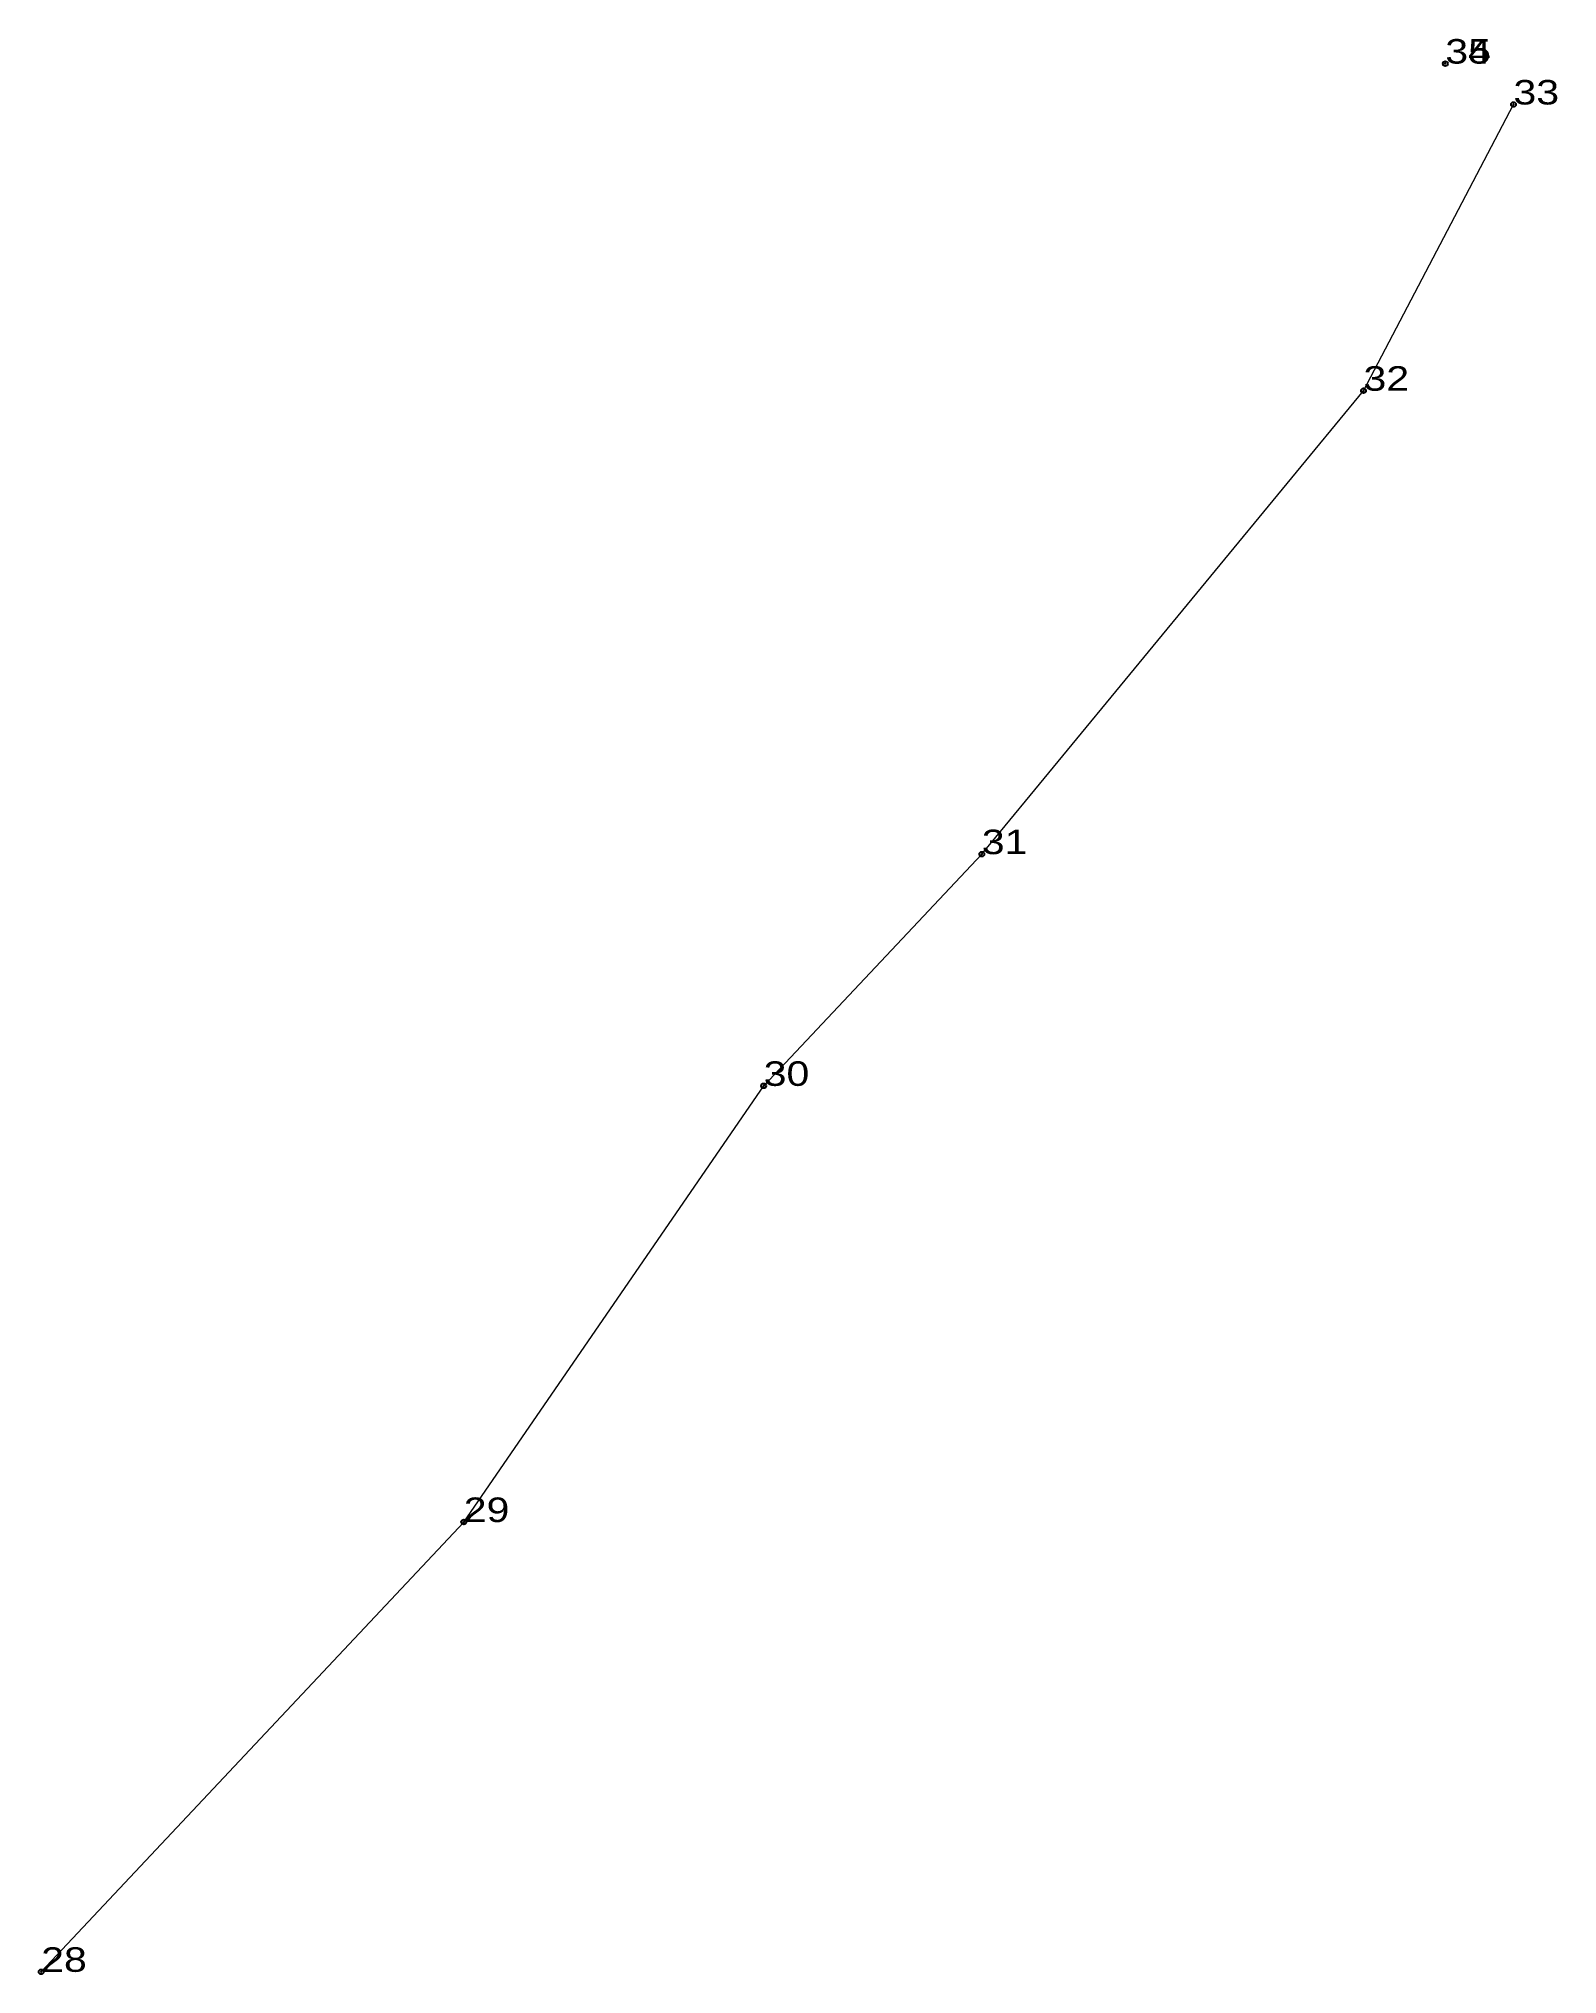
# Model space of a CAD drawing. Header units: metres. Extents: x 544018 to 544129, y 1839615 to 1839757.
import ezdxf

# ---------------------------------------------------------------- set-up
doc = ezdxf.new("R2010")
doc.units = ezdxf.units.M
doc.header["$LTSCALE"] = 0.72
doc.header["$PDMODE"] = 32
doc.header["$PDSIZE"] = 0.36
doc.layers.add('12', color=7, linetype='Continuous')
doc.layers.add('7', color=7, linetype='Continuous')
doc.layers.add('15', color=7, linetype='Continuous', lineweight=13)

msp = doc.modelspace()

# ---------------------------------------------------------------- linework, layer by layer
at = {"layer": '15'}
msp.add_line((544018, 1839615), (544049, 1839648), dxfattribs=at)
msp.add_lwpolyline([(544018, 1839615), (544049, 1839648), (544071, 1839680), (544087, 1839697), (544115, 1839731), (544126, 1839752)], dxfattribs=at)
at = {"layer": '7'}
for p in [(544121, 1839755), (544126, 1839752), (544115, 1839731), (544087, 1839697), (544071, 1839680), (544049, 1839648), (544018, 1839615)]:
    msp.add_point(p, dxfattribs=at)

# ---------------------------------------------------------------- texts
at = {"layer": '12', "width": 1.25}
for s, p in [('34', (544121, 1839755)), ('35', (544121, 1839755)), ('33', (544126, 1839752)), ('32', (544115, 1839731)), ('31', (544087, 1839697)), ('30', (544071, 1839680)), ('29', (544049, 1839648)), ('28', (544018, 1839615))]:
    msp.add_text(s, height=1.8, dxfattribs=at).set_placement(p)

doc.saveas('drawing.dxf')
